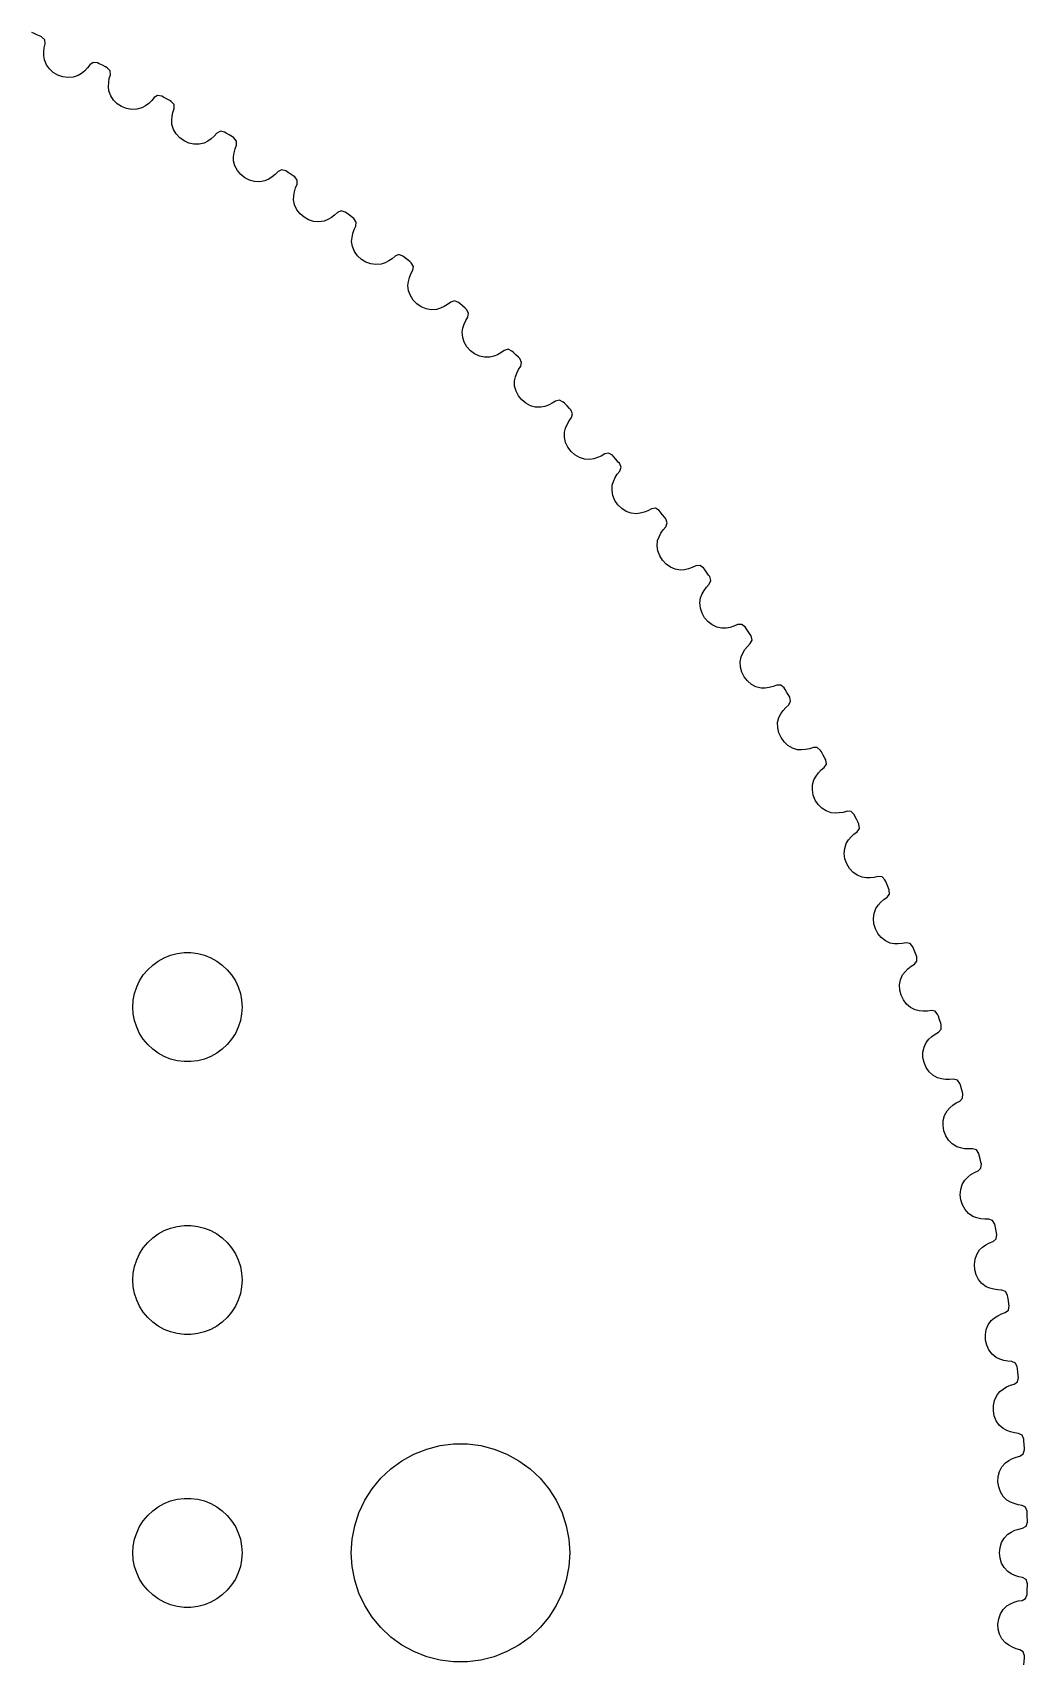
# Model space of a CAD drawing. Header units: metres. Extents: x -45.6 to 45.6, y 64.4 to 155.6.
# Drawn here: x 18.25 to 45.57, y 106.96 to 151.78 of the extents above; entities that cross this region are included whole.
import ezdxf

# ---------------------------------------------------------------- set-up
doc = ezdxf.new("R2010")
doc.units = ezdxf.units.M

msp = doc.modelspace()

# ---------------------------------------------------------------- linework, layer by layer
for p, q in [((18.2672, 151.762), (18.2233, 151.781)), ((18.3582, 151.722), (18.2672, 151.762)), ((18.4492, 151.682), (18.3582, 151.722)), ((18.493, 151.663), (18.4492, 151.682)), ((18.5792, 151.581), (18.493, 151.663)), ((18.5907, 151.473), (18.5792, 151.581)), ((18.5535, 151.256), (18.5654, 151.366)), ((18.5546, 151.144), (18.5535, 151.256)), ((18.5686, 151.032), (18.5546, 151.144)), ((18.5654, 151.366), (18.5907, 151.473)), ((18.6234, 150.899), (18.5686, 151.032)), ((18.7065, 150.783), (18.6234, 150.899)), ((18.813, 150.686), (18.7065, 150.783)), ((18.9376, 150.612), (18.813, 150.686)), ((19.0745, 150.564), (18.9376, 150.612)), ((19.4966, 150.599), (19.3597, 150.556)), ((19.5919, 150.661), (19.4966, 150.599)), ((19.6781, 150.732), (19.5919, 150.661)), ((19.7545, 150.811), (19.6781, 150.732)), ((19.8204, 150.9), (19.7545, 150.811)), ((19.9109, 150.961), (19.8204, 150.9)), ((20.0284, 150.947), (19.9109, 150.961)), ((20.0714, 150.926), (20.0284, 150.947)), ((20.1607, 150.882), (20.0714, 150.926)), ((20.2498, 150.838), (20.1607, 150.882)), ((20.2927, 150.816), (20.2498, 150.838)), ((20.3753, 150.731), (20.2927, 150.816)), ((20.3521, 150.517), (20.3821, 150.623)), ((20.3821, 150.623), (20.3753, 150.731)), ((19.2171, 150.545), (19.0745, 150.564)), ((19.3597, 150.556), (19.2171, 150.545)), ((20.3316, 150.296), (20.3354, 150.407)), ((20.3407, 150.183), (20.3316, 150.296)), ((20.3354, 150.407), (20.3521, 150.517)), ((20.3897, 150.048), (20.3407, 150.183)), ((20.4677, 149.928), (20.3897, 150.048)), ((20.5698, 149.827), (20.4677, 149.928)), ((20.6911, 149.747), (20.5698, 149.827)), ((20.8257, 149.693), (20.6911, 149.747)), ((20.9673, 149.668), (20.8257, 149.693)), ((21.249, 149.71), (21.1103, 149.673)), ((21.3469, 149.767), (21.249, 149.71)), ((21.4361, 149.834), (21.3469, 149.767)), ((21.5159, 149.911), (21.4361, 149.834)), ((21.5855, 149.996), (21.5159, 149.911)), ((21.6786, 150.053), (21.5855, 149.996)), ((21.7955, 150.034), (21.6786, 150.053)), ((21.8375, 150.011), (21.7955, 150.034)), ((21.9247, 149.964), (21.8375, 150.011)), ((22.0119, 149.916), (21.9247, 149.964)), ((22.0537, 149.892), (22.0119, 149.916)), ((22.1326, 149.804), (22.0537, 149.892)), ((22.1001, 149.59), (22.1346, 149.695)), ((22.1346, 149.695), (22.1326, 149.804)), ((21.1103, 149.673), (20.9673, 149.668)), ((22.07, 149.371), (22.0786, 149.482)), ((22.0741, 149.257), (22.07, 149.371)), ((22.1172, 149.12), (22.0741, 149.257)), ((22.0786, 149.482), (22.1001, 149.59)), ((22.1898, 148.997), (22.1172, 149.12)), ((22.2874, 148.891), (22.1898, 148.997)), ((22.4051, 148.807), (22.2874, 148.891)), ((22.5373, 148.747), (22.4051, 148.807)), ((23.0612, 148.798), (22.9609, 148.745)), ((23.1533, 148.862), (23.0612, 148.798)), ((23.2363, 148.934), (23.1533, 148.862)), ((23.3096, 149.017), (23.2363, 148.934)), ((23.4051, 149.069), (23.3096, 149.017)), ((23.521, 149.045), (23.4051, 149.069)), ((23.562, 149.021), (23.521, 149.045)), ((23.647, 148.969), (23.562, 149.021)), ((23.732, 148.917), (23.647, 148.969)), ((23.7728, 148.892), (23.732, 148.917)), ((23.8477, 148.801), (23.7728, 148.892)), ((23.845, 148.692), (23.8477, 148.801)), ((22.6776, 148.716), (22.5373, 148.747)), ((22.8207, 148.714), (22.6776, 148.716)), ((22.9609, 148.745), (22.8207, 148.714)), ((23.7655, 148.257), (23.7663, 148.371)), ((23.7663, 148.371), (23.7797, 148.481)), ((23.7797, 148.481), (23.8059, 148.589)), ((23.8059, 148.589), (23.845, 148.692)), ((23.8025, 148.118), (23.7655, 148.257)), ((23.8697, 147.992), (23.8025, 148.118)), ((23.9626, 147.882), (23.8697, 147.992)), ((24.9893, 147.963), (24.9125, 147.884)), ((25.087, 148.011), (24.9893, 147.963)), ((25.2017, 147.982), (25.087, 148.011)), ((25.2416, 147.956), (25.2017, 147.982)), ((25.3243, 147.901), (25.2416, 147.956)), ((25.407, 147.845), (25.3243, 147.901)), ((24.0765, 147.793), (23.9626, 147.882)), ((24.206, 147.727), (24.0765, 147.793)), ((24.3448, 147.69), (24.206, 147.727)), ((24.4876, 147.682), (24.3448, 147.69)), ((24.6291, 147.707), (24.4876, 147.682)), ((24.7316, 147.756), (24.6291, 147.707)), ((24.8263, 147.815), (24.7316, 147.756)), ((24.9125, 147.884), (24.8263, 147.815)), ((25.4467, 147.819), (25.407, 147.845)), ((25.4356, 147.407), (25.4665, 147.514)), ((25.5175, 147.724), (25.4467, 147.819)), ((25.4665, 147.514), (25.51, 147.615)), ((25.51, 147.615), (25.5175, 147.724)), ((25.4116, 147.184), (25.4174, 147.297)), ((25.4426, 147.044), (25.4116, 147.184)), ((25.4174, 147.297), (25.4356, 147.407)), ((25.5042, 146.915), (25.4426, 147.044)), ((25.5922, 146.801), (25.5042, 146.915)), ((25.7021, 146.706), (25.5922, 146.801)), ((25.8286, 146.635), (25.7021, 146.706)), ((25.9656, 146.592), (25.8286, 146.635)), ((26.108, 146.578), (25.9656, 146.592)), ((26.2504, 146.597), (26.108, 146.578)), ((26.3549, 146.641), (26.2504, 146.597)), ((26.4521, 146.696), (26.3549, 146.641)), ((26.5413, 146.761), (26.4521, 146.696)), ((26.6214, 146.837), (26.5413, 146.761)), ((26.7211, 146.881), (26.6214, 146.837)), ((26.8345, 146.847), (26.7211, 146.881)), ((26.8732, 146.819), (26.8345, 146.847)), ((26.9534, 146.76), (26.8732, 146.819)), ((27.0336, 146.701), (26.9534, 146.76)), ((27.0721, 146.673), (27.0336, 146.701)), ((27.1387, 146.575), (27.0721, 146.673)), ((27.1265, 146.466), (27.1387, 146.575)), ((27.0094, 146.04), (27.0201, 146.153)), ((27.0201, 146.153), (27.0431, 146.262)), ((27.0431, 146.262), (27.0786, 146.367)), ((27.0786, 146.367), (27.1265, 146.466)), ((27.0342, 145.899), (27.0094, 146.04)), ((27.0901, 145.767), (27.0342, 145.899)), ((27.1731, 145.65), (27.0901, 145.767)), ((28.3044, 145.68), (28.2029, 145.64)), ((28.4162, 145.641), (28.3044, 145.68)), ((27.2788, 145.55), (27.1731, 145.65)), ((27.402, 145.474), (27.2788, 145.55)), ((27.537, 145.424), (27.402, 145.474)), ((27.6786, 145.404), (27.537, 145.424)), ((27.8218, 145.417), (27.6786, 145.404)), ((27.9281, 145.456), (27.8218, 145.417)), ((28.0276, 145.507), (27.9281, 145.456)), ((28.1195, 145.568), (28.0276, 145.507)), ((28.2029, 145.64), (28.1195, 145.568)), ((28.4536, 145.611), (28.4162, 145.641)), ((28.5312, 145.549), (28.4536, 145.611)), ((28.6087, 145.487), (28.5312, 145.549)), ((28.6459, 145.457), (28.6087, 145.487)), ((28.6391, 145.151), (28.6913, 145.248)), ((28.7082, 145.356), (28.6459, 145.457)), ((28.6913, 145.248), (28.7082, 145.356)), ((28.5557, 144.828), (28.5713, 144.94)), ((28.5743, 144.685), (28.5557, 144.828)), ((28.5713, 144.94), (28.5991, 145.048)), ((28.5991, 145.048), (28.6391, 145.151)), ((28.6245, 144.552), (28.5743, 144.685)), ((28.7022, 144.43), (28.6245, 144.552)), ((28.8035, 144.327), (28.7022, 144.43)), ((28.9233, 144.245), (28.8035, 144.327)), ((29.7307, 144.376), (29.6442, 144.308)), ((29.8338, 144.411), (29.7307, 144.376)), ((29.9438, 144.368), (29.8338, 144.411)), ((29.9799, 144.336), (29.9438, 144.368)), ((30.0547, 144.271), (29.9799, 144.336)), ((29.056, 144.189), (28.9233, 144.245)), ((29.1966, 144.163), (29.056, 144.189)), ((29.3401, 144.17), (29.1966, 144.163)), ((29.4481, 144.204), (29.3401, 144.17)), ((29.5497, 144.251), (29.4481, 144.204)), ((29.6442, 144.308), (29.5497, 144.251)), ((30.1294, 144.205), (30.0547, 144.271)), ((30.1007, 143.767), (30.1451, 143.869)), ((30.1653, 144.174), (30.1294, 144.205)), ((30.1451, 143.869), (30.2015, 143.963)), ((30.2231, 144.07), (30.1653, 144.174)), ((30.2015, 143.963), (30.2231, 144.07)), ((30.0477, 143.549), (30.0682, 143.661)), ((30.0601, 143.406), (30.0477, 143.549)), ((30.0682, 143.661), (30.1007, 143.767)), ((30.1044, 143.27), (30.0601, 143.406)), ((30.1768, 143.146), (30.1044, 143.27)), ((30.2734, 143.038), (30.1768, 143.146)), ((30.3895, 142.951), (30.2734, 143.038)), ((31.1125, 142.982), (31.0156, 142.929)), ((31.2018, 143.047), (31.1125, 142.982)), ((31.3064, 143.077), (31.2018, 143.047)), ((31.4144, 143.029), (31.3064, 143.077)), ((31.4491, 142.996), (31.4144, 143.029)), ((31.521, 142.927), (31.4491, 142.996)), ((30.5197, 142.889), (30.3895, 142.951)), ((30.659, 142.857), (30.5197, 142.889)), ((30.8027, 142.857), (30.659, 142.857)), ((30.912, 142.887), (30.8027, 142.857)), ((31.0156, 142.929), (30.912, 142.887)), ((31.5927, 142.858), (31.521, 142.927)), ((31.6272, 142.825), (31.5927, 142.858)), ((31.5938, 142.521), (31.6542, 142.614)), ((31.6805, 142.719), (31.6272, 142.825)), ((31.6542, 142.614), (31.6805, 142.719)), ((31.4825, 142.207), (31.5078, 142.317)), ((31.4886, 142.063), (31.4825, 142.207)), ((31.5078, 142.317), (31.5449, 142.422)), ((31.5449, 142.422), (31.5938, 142.521)), ((31.5269, 141.925), (31.4886, 142.063)), ((31.5938, 141.798), (31.5269, 141.925)), ((31.6857, 141.686), (31.5938, 141.798)), ((31.7979, 141.594), (31.6857, 141.686)), ((32.6136, 141.654), (32.5215, 141.594)), ((32.7194, 141.68), (32.6136, 141.654)), ((32.8252, 141.627), (32.7194, 141.68)), ((32.8584, 141.593), (32.8252, 141.627)), ((31.9252, 141.527), (31.7979, 141.594)), ((32.063, 141.489), (31.9252, 141.527)), ((32.2066, 141.483), (32.063, 141.489)), ((32.3172, 141.508), (32.2066, 141.483)), ((32.4224, 141.545), (32.3172, 141.508)), ((32.5215, 141.594), (32.4224, 141.545)), ((32.9272, 141.521), (32.8584, 141.593)), ((32.9959, 141.449), (32.9272, 141.521)), ((32.9823, 141.112), (33.0467, 141.202)), ((33.0289, 141.414), (32.9959, 141.449)), ((33.0775, 141.306), (33.0289, 141.414)), ((33.0467, 141.202), (33.0775, 141.306)), ((32.8572, 140.659), (32.8574, 140.803)), ((32.8574, 140.803), (32.8875, 140.912)), ((32.8875, 140.912), (32.9292, 141.015)), ((32.9292, 141.015), (32.9823, 141.112)), ((32.8895, 140.52), (32.8572, 140.659)), ((32.9508, 140.39), (32.8895, 140.52)), ((33.0376, 140.273), (32.9508, 140.39)), ((33.1457, 140.177), (33.0376, 140.273)), ((33.2701, 140.104), (33.1457, 140.177)), ((33.4061, 140.06), (33.2701, 140.104)), ((33.5492, 140.048), (33.4061, 140.06)), ((33.6607, 140.068), (33.5492, 140.048)), ((33.7675, 140.101), (33.6607, 140.068)), ((33.8687, 140.145), (33.7675, 140.101)), ((33.9633, 140.202), (33.8687, 140.145)), ((34.0702, 140.223), (33.9633, 140.202)), ((34.1735, 140.165), (34.0702, 140.223)), ((34.2052, 140.129), (34.1735, 140.165)), ((34.2708, 140.055), (34.2052, 140.129)), ((34.3363, 139.98), (34.2708, 140.055)), ((34.3678, 139.944), (34.3363, 139.98)), ((34.4116, 139.834), (34.3678, 139.944)), ((34.3762, 139.731), (34.4116, 139.834)), ((34.1697, 139.34), (34.2045, 139.448)), ((34.2045, 139.448), (34.2507, 139.55)), ((34.2507, 139.55), (34.308, 139.644)), ((34.308, 139.644), (34.3762, 139.731)), ((34.1633, 139.197), (34.1697, 139.34)), ((34.1894, 139.056), (34.1633, 139.197)), ((34.245, 138.923), (34.1894, 139.056)), ((34.3267, 138.803), (34.245, 138.923)), ((34.4305, 138.702), (34.3267, 138.803)), ((34.5515, 138.624), (34.4305, 138.702)), ((34.6855, 138.574), (34.5515, 138.624)), ((34.8279, 138.556), (34.6855, 138.574)), ((34.9403, 138.571), (34.8279, 138.556)), ((35.0484, 138.599), (34.9403, 138.571)), ((35.1514, 138.639), (35.0484, 138.599)), ((35.2484, 138.691), (35.1514, 138.639)), ((35.356, 138.708), (35.2484, 138.691)), ((35.4568, 138.646), (35.356, 138.708)), ((35.4868, 138.609), (35.4568, 138.646)), ((35.5492, 138.531), (35.4868, 138.609)), ((35.6113, 138.454), (35.5492, 138.531)), ((35.507, 138.027), (35.5684, 138.119)), ((35.5684, 138.119), (35.6404, 138.203)), ((35.6412, 138.416), (35.6113, 138.454)), ((35.6404, 138.203), (35.6802, 138.304)), ((35.6802, 138.304), (35.6412, 138.416)), ((35.4043, 137.679), (35.417, 137.822)), ((35.4243, 137.537), (35.4043, 137.679)), ((35.417, 137.822), (35.4565, 137.928)), ((35.4565, 137.928), (35.507, 138.027)), ((35.474, 137.402), (35.4243, 137.537)), ((35.5504, 137.279), (35.474, 137.402)), ((35.6497, 137.173), (35.5504, 137.279)), ((35.7672, 137.09), (35.6497, 137.173)), ((35.8988, 137.034), (35.7672, 137.09)), ((36.0404, 137.009), (35.8988, 137.034)), ((36.1533, 137.02), (36.0404, 137.009)), ((36.2625, 137.043), (36.1533, 137.02)), ((36.3671, 137.079), (36.2625, 137.043)), ((36.4663, 137.126), (36.3671, 137.079)), ((36.5746, 137.139), (36.4663, 137.126)), ((36.6725, 137.072), (36.5746, 137.139)), ((36.701, 137.034), (36.6725, 137.072)), ((36.7599, 136.953), (36.701, 137.034)), ((36.8186, 136.873), (36.7599, 136.953)), ((36.8467, 136.834), (36.8186, 136.873)), ((36.8366, 136.621), (36.8808, 136.721)), ((36.8808, 136.721), (36.8467, 136.834)), ((36.5779, 136.108), (36.5968, 136.25)), ((36.5968, 136.25), (36.6409, 136.355)), ((36.6409, 136.355), (36.6958, 136.452)), ((36.6958, 136.452), (36.7611, 136.541)), ((36.7611, 136.541), (36.8366, 136.621)), ((36.5917, 135.966), (36.5779, 136.108)), ((36.6355, 135.829), (36.5917, 135.966)), ((36.7064, 135.702), (36.6355, 135.829)), ((36.801, 135.592), (36.7064, 135.702)), ((36.9148, 135.504), (36.801, 135.592)), ((37.0439, 135.443), (36.9148, 135.504)), ((37.1842, 135.412), (37.0439, 135.443)), ((37.2974, 135.417), (37.1842, 135.412)), ((37.4076, 135.436), (37.2974, 135.417)), ((37.5136, 135.466), (37.4076, 135.436)), ((37.6148, 135.51), (37.5136, 135.466)), ((37.7236, 135.517), (37.6148, 135.51)), ((37.8185, 135.447), (37.7236, 135.517)), ((37.8452, 135.407), (37.8185, 135.447)), ((37.9006, 135.324), (37.8452, 135.407)), ((37.8147, 134.826), (37.8838, 134.912)), ((37.8838, 134.912), (37.9628, 134.989)), ((37.9557, 135.242), (37.9006, 135.324)), ((37.9822, 135.202), (37.9557, 135.242)), ((37.9628, 134.989), (38.0113, 135.087)), ((38.0113, 135.087), (37.9822, 135.202)), ((37.6819, 134.488), (37.707, 134.629)), ((37.6895, 134.345), (37.6819, 134.488)), ((37.707, 134.629), (37.7556, 134.731)), ((37.7556, 134.731), (37.8147, 134.826)), ((37.7272, 134.206), (37.6895, 134.345)), ((37.7926, 134.077), (37.7272, 134.206)), ((37.8823, 133.963), (37.7926, 134.077)), ((37.9922, 133.87), (37.8823, 133.963)), ((38.1184, 133.803), (37.9922, 133.87)), ((38.2572, 133.765), (38.1184, 133.803)), ((38.3706, 133.766), (38.2572, 133.765)), ((38.4814, 133.78), (38.3706, 133.766)), ((38.5888, 133.806), (38.4814, 133.78)), ((38.6918, 133.845), (38.5888, 133.806)), ((38.8007, 133.848), (38.6918, 133.845)), ((38.8925, 133.773), (38.8007, 133.848)), ((38.9174, 133.732), (38.8925, 133.773)), ((38.9691, 133.647), (38.9174, 133.732)), ((39.0206, 133.562), (38.9691, 133.647)), ((39.0453, 133.521), (39.0206, 133.562)), ((38.7985, 133.061), (38.8616, 133.153)), ((38.8616, 133.153), (38.9344, 133.236)), ((38.9344, 133.236), (39.0167, 133.31)), ((39.0167, 133.31), (39.0694, 133.405)), ((39.0694, 133.405), (39.0453, 133.521)), ((38.7142, 132.821), (38.7455, 132.961)), ((38.7155, 132.678), (38.7142, 132.821)), ((38.7472, 132.537), (38.7155, 132.678)), ((38.7455, 132.961), (38.7985, 133.061)), ((38.8068, 132.405), (38.7472, 132.537)), ((38.8915, 132.287), (38.8068, 132.405)), ((38.9972, 132.19), (38.8915, 132.287)), ((39.1204, 132.117), (38.9972, 132.19)), ((39.2574, 132.074), (39.1204, 132.117)), ((39.3708, 132.07), (39.2574, 132.074)), ((39.4821, 132.078), (39.3708, 132.07)), ((39.5904, 132.1), (39.4821, 132.078)), ((39.6951, 132.135), (39.5904, 132.1)), ((39.804, 132.132), (39.6951, 132.135)), ((39.8924, 132.054), (39.804, 132.132)), ((39.9156, 132.012), (39.8924, 132.054)), ((39.9635, 131.925), (39.9156, 132.012)), ((40.0112, 131.837), (39.9635, 131.925)), ((40.0341, 131.795), (40.0112, 131.837)), ((40.0531, 131.678), (40.0341, 131.795)), ((39.7101, 131.249), (39.7675, 131.347)), ((39.7675, 131.347), (39.8345, 131.436)), ((39.8345, 131.436), (39.9109, 131.516)), ((39.9109, 131.516), (39.9963, 131.586)), ((39.9963, 131.586), (40.0531, 131.678)), ((39.6679, 130.967), (39.6728, 131.11)), ((39.6934, 130.826), (39.6679, 130.967)), ((39.6728, 131.11), (39.7101, 131.249)), ((39.7472, 130.691), (39.6934, 130.826)), ((39.8266, 130.57), (39.7472, 130.691)), ((39.928, 130.468), (39.8266, 130.57)), ((40.0479, 130.39), (39.928, 130.468)), ((40.183, 130.341), (40.0479, 130.39)), ((40.296, 130.331), (40.183, 130.341)), ((40.4075, 130.335), (40.296, 130.331)), ((40.5168, 130.352), (40.4075, 130.335)), ((40.6228, 130.382), (40.5168, 130.352)), ((40.7316, 130.375), (40.6228, 130.382)), ((40.8164, 130.293), (40.7316, 130.375)), ((40.8377, 130.25), (40.8164, 130.293)), ((40.8818, 130.161), (40.8377, 130.25)), ((40.9257, 130.071), (40.8818, 130.161)), ((40.9467, 130.028), (40.9257, 130.071)), ((40.9606, 129.911), (40.9467, 130.028)), ((40.5992, 129.497), (40.6608, 129.592)), ((40.6608, 129.592), (40.7316, 129.678)), ((40.7316, 129.678), (40.8114, 129.755)), ((40.8114, 129.755), (40.8997, 129.82)), ((40.8997, 129.82), (40.9606, 129.911)), ((40.5447, 129.217), (40.5558, 129.36)), ((40.564, 129.075), (40.5447, 129.217)), ((40.5558, 129.36), (40.5992, 129.497)), ((40.6119, 128.938), (40.564, 129.075)), ((40.686, 128.813), (40.6119, 128.938)), ((40.7828, 128.707), (40.686, 128.813)), ((40.8992, 128.623), (40.7828, 128.707)), ((41.032, 128.569), (40.8992, 128.623)), ((41.1445, 128.554), (41.032, 128.569)), ((41.2561, 128.553), (41.1445, 128.554)), ((41.3659, 128.565), (41.2561, 128.553)), ((41.4732, 128.591), (41.3659, 128.565)), ((41.5815, 128.579), (41.4732, 128.591)), ((41.6627, 128.493), (41.5815, 128.579)), ((41.6821, 128.449), (41.6627, 128.493)), ((41.7223, 128.358), (41.6821, 128.449)), ((41.7622, 128.267), (41.7223, 128.358)), ((41.7814, 128.223), (41.7622, 128.267)), ((41.7901, 128.105), (41.7814, 128.223)), ((41.411, 127.707), (41.4766, 127.8)), ((41.4766, 127.8), (41.5512, 127.883)), ((41.5512, 127.883), (41.6343, 127.956)), ((41.6343, 127.956), (41.7254, 128.018)), ((41.7254, 128.018), (41.7901, 128.105)), ((41.3444, 127.43), (41.3617, 127.572)), ((41.3574, 127.287), (41.3444, 127.43)), ((41.3993, 127.148), (41.3574, 127.287)), ((41.3617, 127.572), (41.411, 127.707)), ((41.4679, 127.02), (41.3993, 127.148)), ((41.5599, 126.91), (41.4679, 127.02)), ((41.6726, 126.822), (41.5599, 126.91)), ((21.8613, 126.357), (22.0365, 126.427)), ((22.0365, 126.427), (22.2189, 126.473)), ((22.2189, 126.473), (22.4058, 126.497)), ((22.4058, 126.497), (22.5942, 126.497)), ((22.5942, 126.497), (22.7811, 126.473)), ((22.7811, 126.473), (22.9635, 126.427)), ((22.9635, 126.427), (23.1387, 126.357)), ((41.8028, 126.761), (41.6726, 126.822)), ((41.9146, 126.742), (41.8028, 126.761)), ((42.0261, 126.736), (41.9146, 126.742)), ((42.1364, 126.743), (42.0261, 126.736)), ((42.2446, 126.764), (42.1364, 126.743)), ((42.3524, 126.748), (42.2446, 126.764)), ((42.4297, 126.658), (42.3524, 126.748)), ((42.4472, 126.614), (42.4297, 126.658)), ((42.4834, 126.521), (42.4472, 126.614)), ((42.5193, 126.428), (42.4834, 126.521)), ((42.5365, 126.383), (42.5193, 126.428)), ((21.2865, 125.882), (21.4065, 126.027)), ((21.4065, 126.027), (21.5439, 126.156)), ((21.5439, 126.156), (21.6963, 126.266)), ((21.6963, 126.266), (21.8613, 126.357)), ((23.1387, 126.357), (23.3037, 126.266)), ((23.3037, 126.266), (23.4561, 126.156)), ((23.4561, 126.156), (23.5934, 126.027)), ((23.5934, 126.027), (23.7135, 125.882)), ((42.1439, 125.884), (42.2136, 125.973)), ((42.2136, 125.973), (42.2917, 126.053)), ((42.2917, 126.053), (42.3779, 126.122)), ((42.3779, 126.122), (42.4716, 126.18)), ((42.4716, 126.18), (42.54, 126.265)), ((42.54, 126.265), (42.5365, 126.383)), ((21.0471, 125.373), (21.1053, 125.552)), ((21.1053, 125.552), (21.1855, 125.723)), ((21.1855, 125.723), (21.2865, 125.882)), ((23.7135, 125.882), (23.8145, 125.723)), ((23.8145, 125.723), (23.8947, 125.552)), ((23.8947, 125.552), (23.9529, 125.373)), ((42.0653, 125.61), (42.0888, 125.751)), ((42.0721, 125.467), (42.0653, 125.61)), ((42.0888, 125.751), (42.1439, 125.884)), ((21, 125), (21.0118, 125.188)), ((21.0118, 125.188), (21.0471, 125.373)), ((23.9529, 125.373), (23.9882, 125.188)), ((23.9882, 125.188), (24, 125)), ((42.1079, 125.326), (42.0721, 125.467)), ((42.1708, 125.195), (42.1079, 125.326)), ((42.258, 125.081), (42.1708, 125.195)), ((42.3667, 124.988), (42.258, 125.081)), ((21.0118, 124.812), (21, 125)), ((21.0471, 124.627), (21.0118, 124.812)), ((21.1053, 124.448), (21.0471, 124.627)), ((23.9529, 124.627), (23.8947, 124.448)), ((23.9882, 124.812), (23.9529, 124.627)), ((24, 125), (23.9882, 124.812)), ((42.4942, 124.922), (42.3667, 124.988)), ((42.605, 124.898), (42.4942, 124.922)), ((42.7161, 124.887), (42.605, 124.898)), ((42.8266, 124.889), (42.7161, 124.887)), ((42.9356, 124.905), (42.8266, 124.889)), ((43.0426, 124.884), (42.9356, 124.905)), ((43.116, 124.791), (43.0426, 124.884)), ((43.1315, 124.746), (43.116, 124.791)), ((43.1636, 124.652), (43.1315, 124.746)), ((43.1954, 124.558), (43.1636, 124.652)), ((21.1855, 124.277), (21.1053, 124.448)), ((21.2865, 124.118), (21.1855, 124.277)), ((23.8145, 124.277), (23.7135, 124.118)), ((23.8947, 124.448), (23.8145, 124.277)), ((42.8701, 124.117), (42.9517, 124.193)), ((42.9517, 124.193), (43.0408, 124.259)), ((43.0408, 124.259), (43.1369, 124.312)), ((43.1369, 124.312), (43.209, 124.394)), ((43.2106, 124.512), (43.1954, 124.558)), ((43.209, 124.394), (43.2106, 124.512)), ((21.4065, 123.973), (21.2865, 124.118)), ((21.5439, 123.844), (21.4065, 123.973)), ((21.6963, 123.734), (21.5439, 123.844)), ((21.8613, 123.643), (21.6963, 123.734)), ((23.3037, 123.734), (23.1387, 123.643)), ((23.4561, 123.844), (23.3037, 123.734)), ((23.5934, 123.973), (23.4561, 123.844)), ((23.7135, 124.118), (23.5934, 123.973)), ((42.7062, 123.761), (42.7358, 123.9)), ((42.7067, 123.617), (42.7062, 123.761)), ((42.7358, 123.9), (42.7967, 124.031)), ((42.7967, 124.031), (42.8701, 124.117)), ((22.0365, 123.573), (21.8613, 123.643)), ((22.2189, 123.527), (22.0365, 123.573)), ((22.4058, 123.503), (22.2189, 123.527)), ((22.5942, 123.503), (22.4058, 123.503)), ((22.7811, 123.527), (22.5942, 123.503)), ((22.9635, 123.573), (22.7811, 123.527)), ((23.1387, 123.643), (22.9635, 123.573)), ((42.7363, 123.475), (42.7067, 123.617)), ((42.7935, 123.341), (42.7363, 123.475)), ((42.8756, 123.223), (42.7935, 123.341)), ((42.9801, 123.126), (42.8756, 123.223)), ((43.1046, 123.054), (42.9801, 123.126)), ((43.2143, 123.025), (43.1046, 123.054)), ((43.3248, 123.01), (43.2143, 123.025)), ((43.4353, 123.007), (43.3248, 123.01)), ((43.5449, 123.018), (43.4353, 123.007)), ((43.6509, 122.993), (43.5449, 123.018)), ((43.7201, 122.897), (43.6509, 122.993)), ((43.7337, 122.851), (43.7201, 122.897)), ((43.7616, 122.755), (43.7337, 122.851)), ((43.5299, 122.306), (43.6217, 122.368)), ((43.6217, 122.368), (43.7202, 122.417)), ((43.7202, 122.417), (43.7957, 122.496)), ((43.7893, 122.66), (43.7616, 122.755)), ((43.8026, 122.614), (43.7893, 122.66)), ((43.7957, 122.496), (43.8026, 122.614)), ((43.2657, 121.885), (43.3015, 122.023)), ((43.3015, 122.023), (43.368, 122.15)), ((43.368, 122.15), (43.4451, 122.233)), ((43.4451, 122.233), (43.5299, 122.306)), ((43.26, 121.741), (43.2657, 121.885)), ((43.2834, 121.598), (43.26, 121.741)), ((43.3347, 121.462), (43.2834, 121.598)), ((43.4115, 121.34), (43.3347, 121.462)), ((43.5117, 121.238), (43.4115, 121.34)), ((43.633, 121.161), (43.5117, 121.238)), ((43.7413, 121.128), (43.633, 121.161)), ((43.8511, 121.107), (43.7413, 121.128)), ((43.9613, 121.1), (43.8511, 121.107)), ((44.0713, 121.107), (43.9613, 121.1)), ((44.176, 121.076), (44.0713, 121.107)), ((44.241, 120.977), (44.176, 121.076)), ((44.2202, 120.498), (44.2991, 120.573)), ((44.2526, 120.931), (44.241, 120.977)), ((44.2763, 120.834), (44.2526, 120.931)), ((44.2999, 120.738), (44.2763, 120.834)), ((44.2991, 120.573), (44.3111, 120.691)), ((44.3111, 120.691), (44.2999, 120.738)), ((43.743, 119.986), (43.7847, 120.123)), ((43.7847, 120.123), (43.8567, 120.247)), ((43.8567, 120.247), (43.9374, 120.327)), ((43.9374, 120.327), (44.0252, 120.396)), ((44.0252, 120.396), (44.1197, 120.453)), ((44.1197, 120.453), (44.2202, 120.498)), ((43.731, 119.843), (43.743, 119.986)), ((43.7481, 119.699), (43.731, 119.843)), ((43.7934, 119.561), (43.7481, 119.699)), ((43.8649, 119.436), (43.7934, 119.561)), ((43.9605, 119.33), (43.8649, 119.436)), ((44.0783, 119.247), (43.9605, 119.33)), ((44.1851, 119.209), (44.0783, 119.247)), ((21.6963, 118.766), (21.8613, 118.857)), ((21.8613, 118.857), (22.0365, 118.927)), ((22.0365, 118.927), (22.2189, 118.973)), ((22.2189, 118.973), (22.4058, 118.997)), ((22.4058, 118.997), (22.5942, 118.997)), ((22.5942, 118.997), (22.7811, 118.973)), ((22.7811, 118.973), (22.9635, 118.927)), ((22.9635, 118.927), (23.1387, 118.857)), ((23.1387, 118.857), (23.3037, 118.766)), ((44.2938, 119.184), (44.1851, 119.209)), ((44.4037, 119.172), (44.2938, 119.184)), ((44.5138, 119.174), (44.4037, 119.172)), ((44.6171, 119.139), (44.5138, 119.174)), ((44.6778, 119.037), (44.6171, 119.139)), ((44.6873, 118.99), (44.6778, 119.037)), ((44.7068, 118.893), (44.6873, 118.99)), ((44.7261, 118.795), (44.7068, 118.893)), ((44.7352, 118.748), (44.7261, 118.795)), ((21.1855, 118.223), (21.2865, 118.382)), ((21.2865, 118.382), (21.4065, 118.527)), ((21.4065, 118.527), (21.5439, 118.656)), ((21.5439, 118.656), (21.6963, 118.766)), ((23.3037, 118.766), (23.4561, 118.656)), ((23.4561, 118.656), (23.5934, 118.527)), ((23.5934, 118.527), (23.7135, 118.382)), ((23.7135, 118.382), (23.8145, 118.223)), ((44.1846, 118.203), (44.2619, 118.324)), ((44.2619, 118.324), (44.346, 118.4)), ((44.346, 118.4), (44.4368, 118.465)), ((44.4368, 118.465), (44.5337, 118.519)), ((44.5337, 118.519), (44.636, 118.559)), ((44.636, 118.559), (44.7182, 118.631)), ((44.7182, 118.631), (44.7352, 118.748)), ((21.0118, 117.688), (21.0471, 117.873)), ((21.0471, 117.873), (21.1053, 118.052)), ((21.1053, 118.052), (21.1855, 118.223)), ((23.8145, 118.223), (23.8947, 118.052)), ((23.8947, 118.052), (23.9529, 117.873)), ((23.9529, 117.873), (23.9882, 117.688)), ((44.1187, 117.926), (44.1369, 118.069)), ((44.1295, 117.781), (44.1187, 117.926)), ((44.1369, 118.069), (44.1846, 118.203)), ((21, 117.5), (21.0118, 117.688)), ((21.0118, 117.312), (21, 117.5)), ((23.9882, 117.688), (24, 117.5)), ((24, 117.5), (23.9882, 117.312)), ((44.1688, 117.642), (44.1295, 117.781)), ((44.2347, 117.514), (44.1688, 117.642)), ((44.3257, 117.403), (44.2347, 117.514)), ((21.0471, 117.127), (21.0118, 117.312)), ((21.1053, 116.948), (21.0471, 117.127)), ((23.9529, 117.127), (23.8947, 116.948)), ((23.9882, 117.312), (23.9529, 117.127)), ((44.4397, 117.316), (44.3257, 117.403)), ((44.5447, 117.273), (44.4397, 117.316)), ((44.6523, 117.243), (44.5447, 117.273)), ((44.7615, 117.226), (44.6523, 117.243)), ((44.8716, 117.223), (44.7615, 117.226)), ((44.9733, 117.184), (44.8716, 117.223)), ((45.0294, 117.08), (44.9733, 117.184)), ((45.0369, 117.032), (45.0294, 117.08)), ((45.0521, 116.934), (45.0369, 117.032)), ((21.1855, 116.777), (21.1053, 116.948)), ((21.2865, 116.618), (21.1855, 116.777)), ((21.4065, 116.473), (21.2865, 116.618)), ((23.7135, 116.618), (23.5934, 116.473)), ((23.8145, 116.777), (23.7135, 116.618)), ((23.8947, 116.948), (23.8145, 116.777)), ((44.7637, 116.519), (44.8628, 116.568)), ((44.8628, 116.568), (44.9669, 116.604)), ((44.9669, 116.604), (45.0521, 116.672)), ((45.0671, 116.836), (45.0521, 116.934)), ((45.0521, 116.672), (45.0742, 116.789)), ((45.0742, 116.789), (45.0671, 116.836)), ((21.5439, 116.344), (21.4065, 116.473)), ((21.6963, 116.234), (21.5439, 116.344)), ((21.8613, 116.143), (21.6963, 116.234)), ((22.0365, 116.073), (21.8613, 116.143)), ((23.1387, 116.143), (22.9635, 116.073)), ((23.3037, 116.234), (23.1387, 116.143)), ((23.4561, 116.344), (23.3037, 116.234)), ((23.5934, 116.473), (23.4561, 116.344)), ((44.4224, 115.994), (44.4469, 116.136)), ((44.4469, 116.136), (44.5004, 116.268)), ((44.5004, 116.268), (44.5829, 116.386)), ((44.5829, 116.386), (44.6702, 116.458)), ((44.6702, 116.458), (44.7637, 116.519)), ((22.2189, 116.027), (22.0365, 116.073)), ((22.4058, 116.003), (22.2189, 116.027)), ((22.5942, 116.003), (22.4058, 116.003)), ((22.7811, 116.027), (22.5942, 116.003)), ((22.9635, 116.073), (22.7811, 116.027)), ((44.4269, 115.849), (44.4224, 115.994)), ((44.4601, 115.708), (44.4269, 115.849)), ((44.5204, 115.577), (44.4601, 115.708)), ((44.6064, 115.463), (44.5204, 115.577)), ((44.7166, 115.371), (44.6064, 115.463)), ((44.8196, 115.323), (44.7166, 115.371)), ((44.9257, 115.289), (44.8196, 115.323)), ((45.0341, 115.267), (44.9257, 115.289)), ((45.144, 115.259), (45.0341, 115.267)), ((45.2439, 115.215), (45.144, 115.259)), ((45.2954, 115.109), (45.2439, 115.215)), ((45.3008, 115.061), (45.2954, 115.109)), ((45.3002, 114.701), (45.3275, 114.816)), ((45.3117, 114.962), (45.3008, 115.061)), ((45.3224, 114.864), (45.3117, 114.962)), ((45.3275, 114.816), (45.3224, 114.864)), ((44.6722, 114.191), (44.7314, 114.321)), ((44.7314, 114.321), (44.819, 114.435)), ((44.819, 114.435), (44.9094, 114.503)), ((44.9094, 114.503), (45.0055, 114.56)), ((45.0055, 114.56), (45.1066, 114.605)), ((45.1066, 114.605), (45.2122, 114.637)), ((45.2122, 114.637), (45.3002, 114.701)), ((44.6398, 113.905), (44.6416, 114.05)), ((44.6667, 113.763), (44.6398, 113.905)), ((44.6416, 114.05), (44.6722, 114.191)), ((44.7213, 113.63), (44.6667, 113.763)), ((44.8022, 113.512), (44.7213, 113.63)), ((44.9082, 113.415), (44.8022, 113.512)), ((45.0091, 113.363), (44.9082, 113.415)), ((29.0729, 112.853), (29.4379, 112.947)), ((29.4379, 112.947), (29.8116, 112.994)), ((29.8116, 112.994), (30.1884, 112.994)), ((30.1884, 112.994), (30.5621, 112.947)), ((30.5621, 112.947), (30.927, 112.853)), ((45.1136, 113.324), (45.0091, 113.363)), ((45.221, 113.298), (45.1136, 113.324)), ((45.3304, 113.285), (45.221, 113.298)), ((45.4283, 113.237), (45.3304, 113.285)), ((45.4751, 113.128), (45.4283, 113.237)), ((45.4784, 113.08), (45.4751, 113.128)), ((45.485, 112.981), (45.4784, 113.08)), ((45.4914, 112.882), (45.485, 112.981)), ((28.0877, 112.312), (28.3925, 112.533)), ((28.3925, 112.533), (28.7227, 112.714)), ((28.7227, 112.714), (29.0729, 112.853)), ((30.927, 112.853), (31.2773, 112.714)), ((31.2773, 112.714), (31.6075, 112.533)), ((31.6075, 112.533), (31.9123, 112.312)), ((44.9698, 112.476), (45.0631, 112.54)), ((45.0631, 112.54), (45.1616, 112.593)), ((45.1616, 112.593), (45.2646, 112.633)), ((45.2646, 112.633), (45.3714, 112.66)), ((45.3714, 112.66), (45.4621, 112.72)), ((45.4621, 112.72), (45.4944, 112.834)), ((45.4944, 112.834), (45.4914, 112.882)), ((27.5729, 111.763), (27.8131, 112.054)), ((27.8131, 112.054), (28.0877, 112.312)), ((31.9123, 112.312), (32.1869, 112.054)), ((32.1869, 112.054), (32.427, 111.763)), ((44.7676, 111.955), (44.7758, 112.099)), ((44.7758, 112.099), (44.8125, 112.238)), ((44.8125, 112.238), (44.8773, 112.366)), ((44.8773, 112.366), (44.9698, 112.476)), ((27.3711, 111.445), (27.5729, 111.763)), ((32.427, 111.763), (32.6289, 111.445)), ((44.7883, 111.811), (44.7676, 111.955)), ((44.8371, 111.676), (44.7883, 111.811)), ((44.9128, 111.554), (44.8371, 111.676)), ((21.4065, 111.027), (21.5439, 111.156)), ((21.5439, 111.156), (21.6963, 111.266)), ((21.6963, 111.266), (21.8613, 111.357)), ((21.8613, 111.357), (22.0365, 111.427)), ((22.0365, 111.427), (22.2189, 111.473)), ((22.2189, 111.473), (22.4058, 111.497)), ((22.4058, 111.497), (22.5942, 111.497)), ((22.5942, 111.497), (22.7811, 111.473)), ((22.7811, 111.473), (22.9635, 111.427)), ((22.9635, 111.427), (23.1387, 111.357)), ((23.1387, 111.357), (23.3037, 111.266)), ((23.3037, 111.266), (23.4561, 111.156)), ((23.4561, 111.156), (23.5934, 111.027)), ((27.2107, 111.104), (27.3711, 111.445)), ((32.6289, 111.445), (32.7893, 111.104)), ((45.0145, 111.453), (44.9128, 111.554)), ((45.113, 111.397), (45.0145, 111.453)), ((45.2157, 111.353), (45.113, 111.397)), ((45.3218, 111.322), (45.2157, 111.353)), ((45.4306, 111.305), (45.3218, 111.322)), ((45.5262, 111.252), (45.4306, 111.305)), ((45.5683, 111.142), (45.5262, 111.252)), ((21.1053, 110.552), (21.1855, 110.723)), ((21.1855, 110.723), (21.2865, 110.882)), ((21.2865, 110.882), (21.4065, 111.027)), ((23.5934, 111.027), (23.7135, 110.882)), ((23.7135, 110.882), (23.8145, 110.723)), ((23.8145, 110.723), (23.8947, 110.552)), ((27.0237, 110.376), (27.0942, 110.746)), ((27.0942, 110.746), (27.2107, 111.104)), ((32.7893, 111.104), (32.9057, 110.746)), ((32.9057, 110.746), (32.9763, 110.376)), ((45.4442, 110.678), (45.5375, 110.735)), ((45.5375, 110.735), (45.5747, 110.847)), ((45.5695, 111.094), (45.5683, 111.142)), ((45.5718, 110.994), (45.5695, 111.094)), ((45.5738, 110.895), (45.5718, 110.994)), ((45.5747, 110.847), (45.5738, 110.895)), ((21.0118, 110.188), (21.0471, 110.373)), ((21.0471, 110.373), (21.1053, 110.552)), ((23.8947, 110.552), (23.9529, 110.373)), ((23.9529, 110.373), (23.9882, 110.188)), ((27, 110), (27.0237, 110.376)), ((32.9763, 110.376), (33, 110)), ((44.8247, 110.144), (44.8675, 110.282)), ((44.8675, 110.282), (44.9378, 110.406)), ((44.9378, 110.406), (45.035, 110.512)), ((45.035, 110.512), (45.131, 110.572)), ((45.131, 110.572), (45.2317, 110.62)), ((45.2317, 110.62), (45.3363, 110.656)), ((45.3363, 110.656), (45.4442, 110.678)), ((21, 110), (21.0118, 110.188)), ((21.0118, 109.812), (21, 110)), ((21.0471, 109.627), (21.0118, 109.812)), ((23.9882, 109.812), (23.9529, 109.627)), ((23.9882, 110.188), (24, 110)), ((24, 110), (23.9882, 109.812)), ((27.0237, 109.624), (27, 110)), ((33, 110), (32.9763, 109.624)), ((44.8103, 110), (44.8247, 110.144)), ((44.8247, 109.856), (44.8103, 110)), ((44.8675, 109.718), (44.8247, 109.856)), ((21.1053, 109.448), (21.0471, 109.627)), ((21.1855, 109.277), (21.1053, 109.448)), ((23.8947, 109.448), (23.8145, 109.277)), ((23.9529, 109.627), (23.8947, 109.448)), ((27.0942, 109.254), (27.0237, 109.624)), ((32.9763, 109.624), (32.9057, 109.254)), ((44.9378, 109.594), (44.8675, 109.718)), ((45.035, 109.488), (44.9378, 109.594)), ((45.131, 109.428), (45.035, 109.488)), ((45.2317, 109.379), (45.131, 109.428)), ((45.3363, 109.344), (45.2317, 109.379)), ((21.2865, 109.118), (21.1855, 109.277)), ((21.4065, 108.973), (21.2865, 109.118)), ((21.5439, 108.844), (21.4065, 108.973)), ((23.5934, 108.973), (23.4561, 108.844)), ((23.7135, 109.118), (23.5934, 108.973)), ((23.8145, 109.277), (23.7135, 109.118)), ((27.2107, 108.896), (27.0942, 109.254)), ((32.9057, 109.254), (32.7893, 108.896)), ((45.4442, 109.322), (45.3363, 109.344)), ((45.5375, 109.265), (45.4442, 109.322)), ((45.5747, 109.153), (45.5375, 109.265)), ((45.5695, 108.906), (45.5718, 109.006)), ((45.5718, 109.006), (45.5738, 109.105)), ((45.5738, 109.105), (45.5747, 109.153)), ((21.6963, 108.734), (21.5439, 108.844)), ((21.8613, 108.643), (21.6963, 108.734)), ((22.0365, 108.573), (21.8613, 108.643)), ((22.2189, 108.527), (22.0365, 108.573)), ((22.4058, 108.503), (22.2189, 108.527)), ((22.5942, 108.503), (22.4058, 108.503)), ((22.7811, 108.527), (22.5942, 108.503)), ((22.9635, 108.573), (22.7811, 108.527)), ((23.1387, 108.643), (22.9635, 108.573)), ((23.3037, 108.734), (23.1387, 108.643)), ((23.4561, 108.844), (23.3037, 108.734)), ((27.3711, 108.555), (27.2107, 108.896)), ((27.5729, 108.237), (27.3711, 108.555)), ((32.6289, 108.555), (32.427, 108.237)), ((32.7893, 108.896), (32.6289, 108.555)), ((44.9128, 108.446), (45.0145, 108.547)), ((45.0145, 108.547), (45.113, 108.603)), ((45.113, 108.603), (45.2157, 108.647)), ((45.2157, 108.647), (45.3218, 108.678)), ((45.3218, 108.678), (45.4306, 108.695)), ((45.4306, 108.695), (45.5262, 108.748)), ((45.5262, 108.748), (45.5683, 108.858)), ((45.5683, 108.858), (45.5695, 108.906)), ((27.8131, 107.946), (27.5729, 108.237)), ((32.427, 108.237), (32.1869, 107.946)), ((44.7676, 108.045), (44.7883, 108.189)), ((44.7758, 107.901), (44.7676, 108.045)), ((44.7883, 108.189), (44.8371, 108.324)), ((44.8371, 108.324), (44.9128, 108.446)), ((28.0877, 107.688), (27.8131, 107.946)), ((28.3925, 107.467), (28.0877, 107.688)), ((31.9123, 107.688), (31.6075, 107.467)), ((32.1869, 107.946), (31.9123, 107.688)), ((44.8125, 107.762), (44.7758, 107.901)), ((44.8773, 107.634), (44.8125, 107.762)), ((44.9698, 107.524), (44.8773, 107.634)), ((28.7227, 107.286), (28.3925, 107.467)), ((29.0729, 107.147), (28.7227, 107.286)), ((29.4379, 107.053), (29.0729, 107.147)), ((30.927, 107.147), (30.5621, 107.053)), ((31.2773, 107.286), (30.927, 107.147)), ((31.6075, 107.467), (31.2773, 107.286)), ((45.0631, 107.46), (44.9698, 107.524)), ((45.1616, 107.407), (45.0631, 107.46)), ((45.2646, 107.367), (45.1616, 107.407)), ((45.3714, 107.34), (45.2646, 107.367)), ((45.4621, 107.28), (45.3714, 107.34)), ((45.4944, 107.166), (45.4621, 107.28)), ((45.485, 107.019), (45.4914, 107.118)), ((45.4914, 107.118), (45.4944, 107.166)), ((29.8116, 107.006), (29.4379, 107.053)), ((30.1884, 107.006), (29.8116, 107.006)), ((30.5621, 107.053), (30.1884, 107.006)), ((45.4784, 106.92), (45.485, 107.019))]:
    msp.add_line(p, q)

doc.saveas('drawing.dxf')
